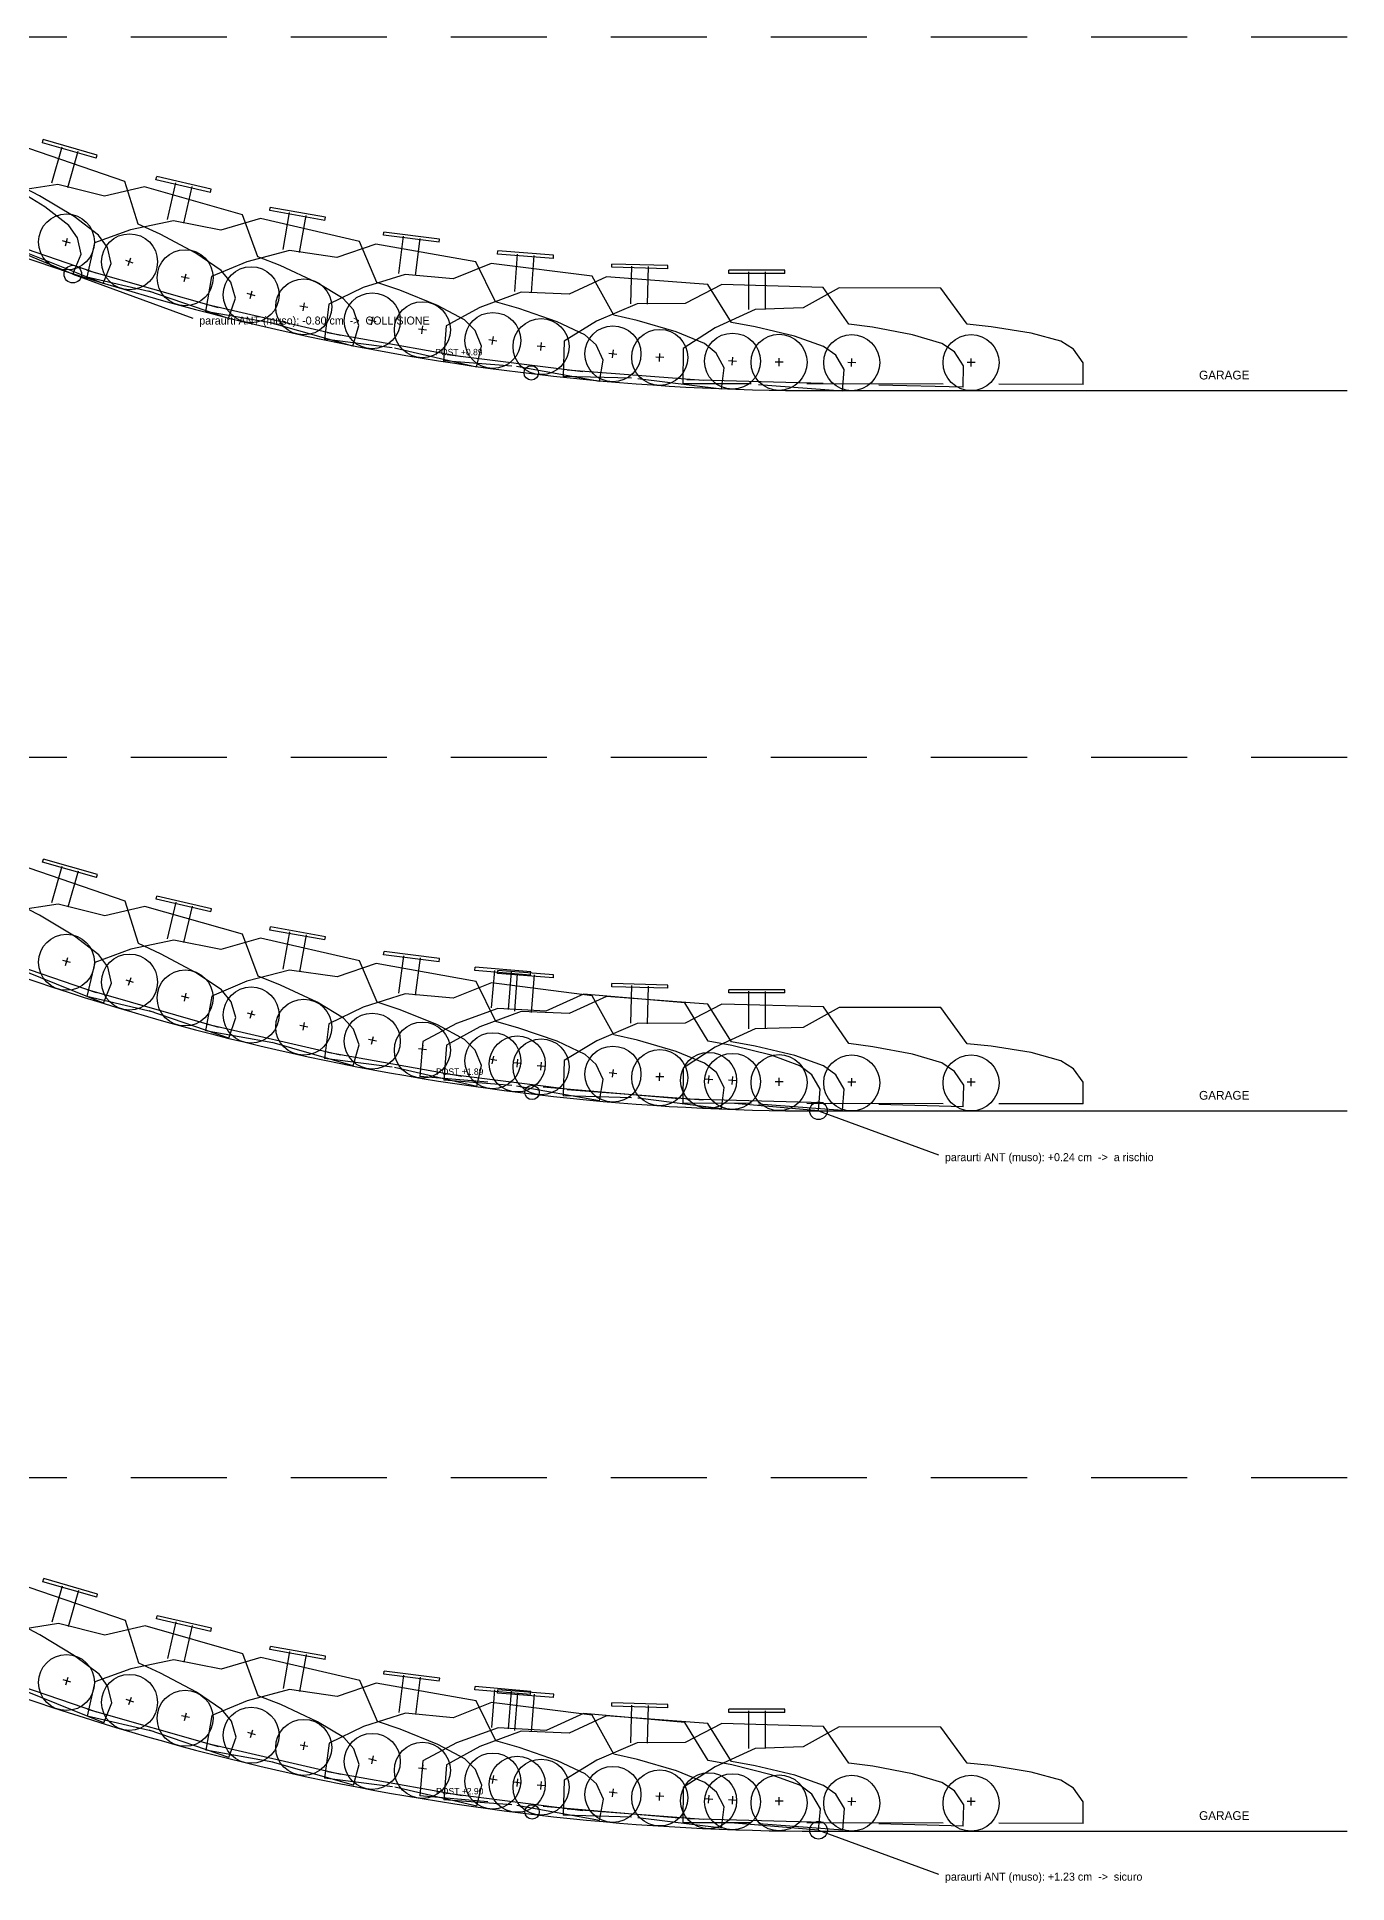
# Model space of a CAD drawing. Header units: centimetres. Extents: x -560 to 2360, y -1971 to 759.
# Drawn here: x 723 to 2360, y -1865 to 442 of the extents above; entities that cross this region are included whole.
import ezdxf

# ---------------------------------------------------------------- set-up
doc = ezdxf.new("R2010")
doc.units = ezdxf.units.CM
doc.header["$LTSCALE"] = 10
doc.linetypes.add('DASHED', pattern=[20, 12, -8])
for name, color, linetype in [('CARROZZERIA', 2, 'CONTINUOUS'), ('CRITICO', 1, 'CONTINUOUS'), ('RAMPA', 3, 'CONTINUOUS'), ('REF', 8, 'DASHED'), ('TESTO', 7, 'CONTINUOUS')]:
    doc.layers.add(name, color=color, linetype=linetype)

msp = doc.modelspace()

# ---------------------------------------------------------------- linework, layer by layer
at = {"layer": 'CARROZZERIA', "color": 1}
for p, q in [((832.61, 261.34), (712.48, 302.56)), ((729.5, 309.81), (730.6, 313.66)), ((796.81, 290.59), (729.5, 309.81)), ((797.91, 294.44), (730.6, 313.66)), ((741.19, 259.68), (754.09, 304.87)), ((761.38, 253.91), (774.29, 299.11)), ((796.81, 290.59), (797.91, 294.44)), ((732.34, 229.77), (689.32, 256.48)), ((748.88, 257.48), (694.49, 249.09)), ((725.67, 243.56), (698.98, 257.58)), ((807.13, 242.93), (748.88, 257.48)), ((857.26, 254.62), (807.13, 242.93)), ((849.22, 208.07), (832.61, 261.34)), ((979.38, 219.75), (857.26, 254.62)), ((871.42, 263.49), (872.31, 267.39)), ((939.63, 247.76), (871.42, 263.49)), ((940.53, 251.66), (872.31, 267.39)), ((885.67, 214.02), (896.23, 259.82)), ((906.13, 209.3), (916.69, 255.1)), ((769.04, 217.42), (725.67, 243.56)), ((939.63, 247.76), (940.53, 251.66)), ((762.6, 206.25), (732.34, 229.77)), ((799.6, 194.28), (769.04, 217.42)), ((893.46, 212.22), (839.57, 201.05)), ((876.62, 195.5), (849.22, 208.07)), ((952.38, 200.69), (893.46, 212.22)), ((1001.84, 214.94), (952.38, 200.69)), ((998.76, 167.42), (979.38, 219.75)), ((1125.6, 186.4), (1001.84, 214.94)), ((1013.51, 225.02), (1014.21, 228.96)), ((1082.43, 212.77), (1013.51, 225.02)), ((1083.13, 216.71), (1014.21, 228.96)), ((1030.26, 176.34), (1038.48, 222.61)), ((1050.93, 172.66), (1059.15, 218.94)), ((1082.43, 212.77), (1083.13, 216.71)), ((796.79, 146.77), (635.42, 202.13)), ((767.54, 145.62), (670.43, 186.33)), ((764.42, 184.41), (754.8, 187.15)), ((758.24, 180.97), (760.98, 190.59)), ((773.49, 190.84), (762.6, 206.25)), ((777.98, 170.52), (773.49, 190.84)), ((794.75, 184.7), (784.87, 141.82)), ((839.57, 201.05), (794.75, 184.7)), ((810.69, 179.02), (799.6, 194.28)), ((921.32, 171.7), (876.62, 195.5)), ((1147.64, 135.14), (1125.6, 186.4)), ((1155.79, 194.11), (1156.29, 198.08)), ((1225.24, 185.34), (1155.79, 194.11)), ((1225.74, 189.31), (1156.29, 198.08)), ((1174.96, 146.33), (1180.85, 192.96)), ((1195.79, 143.7), (1201.68, 190.33)), ((1225.24, 185.34), (1225.74, 189.31)), ((805.33, 133.73), (707.7, 173.17)), ((767.54, 145.62), (777.98, 170.52)), ((815.44, 158.76), (810.69, 179.02)), ((843.1, 159.42), (833.64, 162.67)), ((836.75, 156.32), (839.99, 165.77)), ((953.07, 150.24), (921.32, 171.7)), ((1038.13, 174.94), (984.88, 161.04)), ((1026.78, 156.3), (998.76, 167.42)), ((1097.56, 166.41), (1038.13, 174.94)), ((1146.24, 183.15), (1097.56, 166.41)), ((1271.28, 160.93), (1146.24, 183.15)), ((1298.24, 170.55), (1298.55, 174.54)), ((1368.04, 165.25), (1298.24, 170.55)), ((1368.35, 169.24), (1298.55, 174.54)), ((1319.76, 123.79), (1323.32, 170.65)), ((1340.7, 122.2), (1344.26, 169.06)), ((1368.04, 165.25), (1368.35, 169.24)), ((867.98, 122.66), (784.87, 141.82)), ((949.61, 103.45), (785.56, 150.29)), ((805.33, 133.73), (815.44, 158.76)), ((912.74, 140.05), (902.99, 142.29)), ((906.74, 136.3), (908.99, 146.04)), ((940.95, 142.44), (933.25, 99.12)), ((984.88, 161.04), (940.95, 142.44)), ((964.96, 135.59), (953.07, 150.24)), ((1072.66, 134.88), (1026.78, 156.3)), ((1182.89, 145.33), (1130.4, 128.78)), ((1242.67, 139.8), (1182.89, 145.33)), ((1290.45, 158.96), (1242.67, 139.8)), ((1295.9, 110.85), (1271.28, 160.93)), ((1416.45, 143.05), (1290.45, 158.96)), ((1434.48, 142.15), (1387.72, 120.63)), ((1443.55, 94.27), (1416.45, 143.05)), ((1561.12, 132.53), (1434.48, 142.15)), ((962.03, 90.08), (862.43, 124.25)), ((962.03, 90.08), (970.79, 115.61)), ((970.79, 115.61), (964.96, 135.59)), ((995.19, 118.52), (985.58, 121.26)), ((989.01, 115.08), (991.76, 124.7)), ((1105.5, 115.1), (1072.66, 134.88)), ((1130.4, 128.78), (1087.46, 108)), ((1176.2, 125.48), (1147.64, 135.14)), ((1223.12, 106.45), (1176.2, 125.48)), ((1327.74, 123.18), (1276.14, 104.04)), ((1387.72, 120.63), (1327.74, 123.18)), ((1590.61, 85.15), (1561.12, 132.53)), ((1017.23, 84.19), (933.25, 99.12)), ((1101.85, 68.73), (935.61, 107.06)), ((1061.05, 103.83), (1051.2, 105.58)), ((1055.25, 99.78), (1057, 109.63)), ((1087.46, 108), (1081.95, 64.34)), ((1118.14, 101.1), (1105.5, 115.1)), ((1125.01, 81.45), (1118.14, 101.1)), ((1256.93, 88.39), (1223.12, 106.45)), ((1276.14, 104.04), (1234.29, 81.14)), ((1324.91, 102.65), (1295.9, 110.85)), ((1372.74, 86.03), (1324.91, 102.65)), ((1472.94, 87.53), (1443.55, 94.27)), ((1117.59, 55.49), (1016.34, 84.4)), ((1253.53, 42.21), (1085.56, 72.05)), ((1117.59, 55.49), (1125.01, 81.45)), ((1146.6, 86.12), (1136.86, 88.37)), ((1140.6, 82.37), (1142.85, 92.12)), ((1209.35, 75.47), (1199.43, 76.72)), ((1203.76, 71.13), (1205.01, 81.05)), ((1234.29, 81.14), (1230.95, 37.27)), ((1270.27, 75.05), (1256.93, 88.39)), ((1278.15, 55.79), (1270.27, 75.05)), ((1407.42, 69.71), (1372.74, 86.03)), ((1421.42, 57.06), (1407.42, 69.71)), ((1521.54, 73.33), (1472.94, 87.53)), ((1556.99, 58.77), (1521.54, 73.33)), ((1620.3, 79.89), (1590.61, 85.15)), ((1669.55, 68.12), (1620.3, 79.89)), ((1166.58, 53.65), (1081.95, 64.34)), ((1272.08, 29.48), (1169.47, 53.14)), ((1272.08, 29.48), (1278.15, 55.79)), ((1297.34, 61.84), (1287.5, 63.59)), ((1291.55, 57.8), (1293.3, 67.64)), ((1357.64, 54.72), (1347.67, 55.48)), ((1352.27, 50.11), (1353.03, 60.08)), ((1430.26, 38.23), (1421.42, 57.06)), ((1447.45, 45.39), (1437.53, 46.64)), ((1441.87, 41.06), (1443.12, 50.98)), ((1571.62, 46.84), (1556.99, 58.77)), ((1581.39, 28.47), (1571.62, 46.84)), ((1705.69, 55.35), (1669.55, 68.12)), ((1720.88, 44.17), (1705.69, 55.35)), ((1316.01, 30.81), (1230.95, 37.27)), ((1404.68, 23.58), (1235.43, 44.96)), ((1425.54, 11.64), (1321.86, 30.06)), ((1555.32, 12.62), (1385.21, 25.55)), ((1425.54, 11.64), (1430.26, 38.23)), ((1578.01, 1.69), (1581.39, 28.47)), ((1596.95, 36.53), (1586.98, 37.29)), ((1591.58, 31.93), (1592.34, 41.9)), ((1731.56, 26.31), (1720.88, 44.17)), ((1729.51, -0.62), (1731.56, 26.31)), ((1578.01, 1.69), (1473.54, 14.88)), ((1729.51, -0.62), (1624.52, 7.36))]:
    msp.add_line(p, q, dxfattribs=at)
at = {"layer": 'CARROZZERIA', "color": 90}
for p, q in [((1441.03, 154.25), (1441.14, 158.25)), ((1511, 152.33), (1441.03, 154.25)), ((1511.11, 156.33), (1441.14, 158.25)), ((1464.78, 108.58), (1466.07, 155.57)), ((1485.78, 108.01), (1487.06, 154.99)), ((1511, 152.33), (1511.11, 156.33)), ((1587.25, 146.52), (1587.26, 150.52)), ((1657.25, 146.4), (1587.25, 146.52)), ((1657.26, 150.4), (1587.26, 150.52)), ((1612.17, 101.48), (1612.25, 148.48)), ((1633.17, 101.44), (1633.25, 148.44)), ((1657.25, 146.4), (1657.26, 150.4)), ((1578.48, 132.48), (1532.81, 108.72)), ((1705.43, 128.99), (1578.48, 132.48)), ((1725.22, 128.28), (1680.18, 103.36)), ((1737.19, 83.11), (1705.43, 128.99)), ((1852.22, 128.06), (1725.22, 128.28)), ((1885.14, 83.01), (1852.22, 128.06)), ((1472.78, 108.37), (1422.17, 86.75)), ((1532.81, 108.72), (1472.78, 108.37)), ((1620.17, 101.46), (1570.13, 78.55)), ((1680.18, 103.36), (1620.17, 101.46)), ((1422.17, 86.75), (1381.47, 61.85)), ((1570.13, 78.55), (1530.09, 52.62)), ((1767.09, 79.28), (1737.19, 83.11)), ((1816.86, 69.92), (1767.09, 79.28)), ((1853.57, 58.91), (1816.86, 69.92)), ((1915.14, 79.96), (1885.14, 83.01)), ((1965.12, 71.87), (1915.14, 79.96)), ((2002.11, 61.81), (1965.12, 71.87)), ((1381.47, 61.85), (1380.26, 17.87)), ((1500.82, 36.57), (1501.1, 46.57)), ((1530.09, 52.62), (1530.01, 8.62)), ((1869.29, 48.47), (1853.57, 58.91)), ((1880.82, 31.15), (1869.29, 48.47)), ((2018.09, 51.78), (2002.11, 61.81)), ((2030.06, 34.76), (2018.09, 51.78)), ((1505.96, 41.43), (1495.96, 41.7)), ((1655.06, 35.4), (1645.06, 35.42)), ((1650.05, 30.41), (1650.07, 40.41)), ((1745.87, 34.85), (1735.87, 35.12)), ((1740.73, 29.99), (1741.01, 39.98)), ((1880.08, 4.16), (1880.82, 31.15)), ((1895.06, 34.99), (1885.06, 35.01)), ((1890.05, 30), (1890.07, 40)), ((2030.01, 7.76), (2030.06, 34.76)), ((1465.53, 15.53), (1380.26, 17.87)), ((1615.31, 8.47), (1530.01, 8.62)), ((1705.44, 8.95), (1534.91, 13.63)), ((1855.31, 8.06), (1684.71, 8.35)), ((1880.08, 4.16), (1774.82, 7.05)), ((2030.01, 7.76), (1924.71, 7.94)), ((1441.05, -744.75), (1441.16, -740.75)), ((1511.03, -746.67), (1441.05, -744.75)), ((1511.14, -742.67), (1441.16, -740.75)), ((1464.81, -790.42), (1466.1, -743.43)), ((1485.8, -790.99), (1487.09, -744.01)), ((1511.03, -746.67), (1511.14, -742.67)), ((1587.25, -752.48), (1587.26, -748.48)), ((1657.25, -752.6), (1587.25, -752.48)), ((1657.26, -748.6), (1587.26, -748.48)), ((1612.17, -797.52), (1612.26, -750.52)), ((1633.17, -797.56), (1633.26, -750.56)), ((1657.25, -752.6), (1657.26, -748.6)), ((1578.51, -766.52), (1532.84, -790.28)), ((1705.46, -770.01), (1578.51, -766.52)), ((1725.22, -770.72), (1680.18, -795.64)), ((1737.21, -815.89), (1705.46, -770.01)), ((1852.22, -770.94), (1725.22, -770.72)), ((1885.14, -815.99), (1852.22, -770.94)), ((1472.81, -790.63), (1422.2, -812.26)), ((1532.84, -790.28), (1472.81, -790.63)), ((1620.17, -797.54), (1570.14, -820.45)), ((1680.18, -795.64), (1620.17, -797.54)), ((1422.2, -812.26), (1381.5, -837.15)), ((1570.14, -820.45), (1530.09, -846.38)), ((1767.12, -819.72), (1737.21, -815.89)), ((1816.88, -829.08), (1767.12, -819.72)), ((1853.6, -840.09), (1816.88, -829.08)), ((1915.14, -819.04), (1885.14, -815.99)), ((1965.12, -827.13), (1915.14, -819.04)), ((2002.11, -837.19), (1965.12, -827.13)), ((1381.5, -837.15), (1380.29, -881.13)), ((1500.85, -862.43), (1501.12, -852.43)), ((1530.09, -846.38), (1530.02, -890.38)), ((1869.31, -850.53), (1853.6, -840.09)), ((1880.84, -867.85), (1869.31, -850.53)), ((2018.09, -847.22), (2002.11, -837.19)), ((2030.06, -864.24), (2018.09, -847.22)), ((1505.99, -857.57), (1495.99, -857.3)), ((1655.06, -863.6), (1645.06, -863.58)), ((1650.05, -868.59), (1650.07, -858.59)), ((1745.9, -864.15), (1735.9, -863.88)), ((1740.76, -869.01), (1741.03, -859.02)), ((1880.1, -894.84), (1880.84, -867.85)), ((1895.06, -864.01), (1885.06, -863.99)), ((1890.05, -869), (1890.07, -859)), ((2030.01, -891.24), (2030.06, -864.24)), ((1465.56, -883.47), (1380.29, -881.13)), ((1615.32, -890.53), (1530.02, -890.38)), ((1705.47, -890.05), (1534.93, -885.37)), ((1855.32, -890.94), (1684.72, -890.65)), ((1880.1, -894.84), (1774.84, -891.95)), ((2030.01, -891.24), (1924.72, -891.06)), ((833.25, -1536.76), (713.13, -1495.55)), ((730.05, -1488.27), (731.15, -1484.42)), ((797.36, -1507.48), (730.05, -1488.27)), ((798.46, -1503.64), (731.15, -1484.42)), ((741.74, -1538.4), (754.64, -1493.21)), ((761.93, -1544.17), (774.83, -1498.97)), ((797.36, -1507.48), (798.46, -1503.64)), ((749.43, -1540.6), (695.04, -1548.99)), ((726.42, -1554.58), (699.73, -1540.56)), ((807.67, -1555.15), (749.43, -1540.6)), ((857.81, -1543.46), (807.67, -1555.15)), ((849.87, -1590.04), (833.25, -1536.76)), ((979.93, -1578.33), (857.81, -1543.46)), ((871.87, -1534.56), (872.76, -1530.67)), ((940.08, -1550.29), (871.87, -1534.56)), ((940.97, -1546.39), (872.76, -1530.67)), ((886.12, -1584.03), (896.68, -1538.23)), ((906.58, -1588.75), (917.14, -1542.95)), ((769.79, -1580.73), (726.42, -1554.58)), ((940.08, -1550.29), (940.97, -1546.39)), ((800.35, -1603.86), (769.79, -1580.73)), ((893.91, -1585.83), (840.02, -1597.01)), ((877.27, -1602.61), (849.87, -1590.04)), ((952.83, -1597.36), (893.91, -1585.83)), ((1002.29, -1583.11), (952.83, -1597.36)), ((999.31, -1630.66), (979.93, -1578.33)), ((1126.04, -1611.65), (1002.29, -1583.11)), ((1013.86, -1573.01), (1014.56, -1569.08)), ((1082.78, -1585.26), (1013.86, -1573.01)), ((1083.48, -1581.32), (1014.56, -1569.08)), ((1030.61, -1621.69), (1038.83, -1575.42)), ((1051.28, -1625.37), (1059.5, -1579.09)), ((1082.78, -1585.26), (1083.48, -1581.32)), ((797.44, -1651.34), (636.07, -1595.98)), ((764.97, -1613.67), (755.35, -1610.92)), ((758.79, -1617.1), (761.53, -1607.49)), ((795.2, -1613.35), (785.32, -1656.23)), ((840.02, -1597.01), (795.2, -1613.35)), ((811.43, -1619.13), (800.35, -1603.86)), ((921.97, -1626.4), (877.27, -1602.61)), ((1148.09, -1662.91), (1126.04, -1611.65)), ((1156.04, -1603.9), (1156.54, -1599.94)), ((1225.49, -1612.68), (1156.04, -1603.9)), ((1225.99, -1608.71), (1156.54, -1599.94)), ((1175.21, -1651.68), (1181.1, -1605.05)), ((1196.04, -1654.31), (1201.93, -1607.68)), ((1225.49, -1612.68), (1225.99, -1608.71)), ((806.08, -1664.42), (708.45, -1624.98)), ((816.19, -1639.38), (811.43, -1619.13)), ((843.75, -1638.69), (834.29, -1635.44)), ((837.4, -1641.79), (840.64, -1632.33)), ((953.72, -1647.87), (921.97, -1626.4)), ((985.23, -1636.99), (941.3, -1655.59)), ((1038.48, -1623.09), (985.23, -1636.99)), ((1027.33, -1641.78), (999.31, -1630.66)), ((1097.91, -1631.62), (1038.48, -1623.09)), ((1146.59, -1614.88), (1097.91, -1631.62)), ((1271.63, -1637.1), (1146.59, -1614.88)), ((1269.91, -1623.32), (1270.25, -1619.34)), ((1339.65, -1629.32), (1269.91, -1623.32)), ((1340, -1625.33), (1270.25, -1619.34)), ((1296.25, -1687.18), (1271.63, -1637.1)), ((1290.96, -1670.3), (1294.99, -1623.47)), ((1298.4, -1627.45), (1298.7, -1623.46)), ((1368.19, -1632.76), (1298.4, -1627.45)), ((1368.5, -1628.77), (1298.7, -1623.46)), ((1311.89, -1672.1), (1315.91, -1625.27)), ((1319.91, -1674.22), (1323.47, -1627.35)), ((1339.65, -1629.32), (1340, -1625.33)), ((1340.85, -1675.81), (1344.41, -1628.94)), ((1368.19, -1632.76), (1368.5, -1628.77)), ((868.43, -1675.39), (785.32, -1656.23)), ((950.16, -1694.62), (786.11, -1647.79)), ((806.08, -1664.42), (816.19, -1639.38)), ((913.19, -1658), (903.44, -1655.76)), ((907.19, -1661.75), (909.44, -1652.01)), ((941.3, -1655.59), (933.6, -1698.91)), ((965.61, -1662.52), (953.72, -1647.87)), ((1073.21, -1663.2), (1027.33, -1641.78)), ((1183.14, -1652.68), (1130.66, -1669.24)), ((1242.92, -1658.22), (1183.14, -1652.68)), ((1290.7, -1639.06), (1242.92, -1658.22)), ((1416.7, -1654.97), (1290.7, -1639.06)), ((1405.86, -1653.08), (1358.89, -1674.13)), ((1434.63, -1655.86), (1387.87, -1677.38)), ((1532.39, -1663.96), (1405.86, -1653.08)), ((1443.8, -1703.75), (1416.7, -1654.97)), ((1561.27, -1665.48), (1434.63, -1655.86)), ((1441.08, -1643.75), (1441.19, -1639.75)), ((1511.06, -1645.67), (1441.08, -1643.75)), ((1511.17, -1641.67), (1441.19, -1639.75)), ((1464.84, -1689.42), (1466.13, -1642.43)), ((1485.83, -1689.99), (1487.12, -1643.01)), ((1511.06, -1645.67), (1511.17, -1641.67)), ((1587.25, -1651.48), (1587.26, -1647.48)), ((1657.25, -1651.6), (1587.25, -1651.48)), ((1657.26, -1647.6), (1587.26, -1647.48)), ((1612.18, -1696.52), (1612.26, -1649.52)), ((1633.18, -1696.56), (1633.26, -1649.56)), ((1657.25, -1651.6), (1657.26, -1647.6)), ((962.68, -1708.03), (863.08, -1673.86)), ((962.68, -1708.03), (971.44, -1682.49)), ((971.44, -1682.49), (965.61, -1662.52)), ((995.74, -1679.56), (986.13, -1676.81)), ((989.56, -1682.99), (992.31, -1673.38)), ((1106.05, -1682.97), (1073.21, -1663.2)), ((1130.66, -1669.24), (1087.71, -1690.02)), ((1118.68, -1696.98), (1106.05, -1682.97)), ((1176.65, -1672.58), (1148.09, -1662.91)), ((1223.57, -1691.61), (1176.65, -1672.58)), ((1298.93, -1670.98), (1247.15, -1689.62)), ((1327.89, -1674.82), (1276.29, -1693.97)), ((1358.89, -1674.13), (1298.93, -1670.98)), ((1387.87, -1677.38), (1327.89, -1674.82)), ((1561.42, -1711.62), (1532.39, -1663.96)), ((1578.54, -1665.52), (1532.87, -1689.28)), ((1590.76, -1712.85), (1561.27, -1665.48)), ((1705.49, -1669.01), (1578.54, -1665.52)), ((1725.22, -1669.72), (1680.18, -1694.64)), ((1737.24, -1714.89), (1705.49, -1669.01)), ((1852.22, -1669.94), (1725.22, -1669.72)), ((1885.15, -1714.99), (1852.22, -1669.94)), ((1017.58, -1713.84), (933.6, -1698.91)), ((1102.3, -1729.32), (936.06, -1690.99)), ((1061.4, -1694.2), (1051.55, -1692.45)), ((1055.6, -1698.25), (1057.35, -1688.4)), ((1087.71, -1690.02), (1082.2, -1733.67)), ((1125.56, -1716.62), (1118.68, -1696.98)), ((1141.05, -1715.68), (1143.3, -1705.94)), ((1247.15, -1689.62), (1205.07, -1712.09)), ((1257.38, -1709.66), (1223.57, -1691.61)), ((1276.29, -1693.97), (1234.44, -1716.86)), ((1325.26, -1695.38), (1296.25, -1687.18)), ((1373.09, -1712), (1325.26, -1695.38)), ((1472.84, -1689.64), (1422.22, -1711.26)), ((1473.19, -1710.49), (1443.8, -1703.75)), ((1532.87, -1689.28), (1472.84, -1689.64)), ((1620.18, -1696.54), (1570.14, -1719.45)), ((1680.18, -1694.64), (1620.18, -1696.54)), ((1118.14, -1742.59), (1016.89, -1713.68)), ((1253.88, -1755.82), (1085.91, -1725.98)), ((1118.14, -1742.59), (1125.56, -1716.62)), ((1147.05, -1711.93), (1137.3, -1709.68)), ((1209.6, -1722.55), (1199.68, -1721.3)), ((1205.07, -1712.09), (1201.3, -1755.93)), ((1204.01, -1726.88), (1205.26, -1716.96)), ((1234.44, -1716.86), (1231.1, -1760.74)), ((1270.72, -1723), (1257.38, -1709.66)), ((1278.6, -1742.26), (1270.72, -1723)), ((1407.77, -1728.32), (1373.09, -1712)), ((1422.22, -1711.26), (1381.53, -1736.15)), ((1421.77, -1740.97), (1407.77, -1728.32)), ((1521.79, -1724.69), (1473.19, -1710.49)), ((1557.25, -1739.25), (1521.79, -1724.69)), ((1570.14, -1719.45), (1530.09, -1745.38)), ((1591.05, -1717.18), (1561.42, -1711.62)), ((1620.45, -1718.12), (1590.76, -1712.85)), ((1640.18, -1729.43), (1591.05, -1717.18)), ((1669.7, -1729.88), (1620.45, -1718.12)), ((1676.19, -1742.57), (1640.18, -1729.43)), ((1705.84, -1742.66), (1669.7, -1729.88)), ((1767.15, -1718.72), (1737.24, -1714.89)), ((1816.91, -1728.08), (1767.15, -1718.72)), ((1853.62, -1739.1), (1816.91, -1728.08)), ((1915.14, -1718.04), (1885.15, -1714.99)), ((1965.13, -1726.13), (1915.14, -1718.04)), ((2002.11, -1736.19), (1965.13, -1726.13)), ((1166.83, -1744.36), (1082.2, -1733.67)), ((1272.53, -1768.57), (1169.92, -1744.91)), ((1404.93, -1774.44), (1235.68, -1753.06)), ((1272.53, -1768.57), (1278.6, -1742.26)), ((1297.69, -1736.19), (1287.85, -1734.44)), ((1291.9, -1740.23), (1293.65, -1730.39)), ((1328.15, -1739.74), (1318.19, -1738.88)), ((1322.74, -1744.29), (1323.6, -1734.33)), ((1357.79, -1743.29), (1347.82, -1742.53)), ((1352.42, -1747.89), (1353.18, -1737.92)), ((1381.53, -1736.15), (1380.32, -1780.13)), ((1430.61, -1759.8), (1421.77, -1740.97)), ((1447.71, -1752.63), (1437.78, -1751.37)), ((1442.12, -1756.96), (1443.37, -1747.04)), ((1500.88, -1761.43), (1501.15, -1751.43)), ((1530.09, -1745.38), (1530.02, -1789.38)), ((1571.87, -1751.17), (1557.25, -1739.25)), ((1581.64, -1769.54), (1571.87, -1751.17)), ((1691.27, -1753.9), (1676.19, -1742.57)), ((1721.03, -1753.84), (1705.84, -1742.66)), ((1869.34, -1749.53), (1853.62, -1739.1)), ((1880.87, -1766.85), (1869.34, -1749.53)), ((2018.09, -1746.22), (2002.11, -1736.19)), ((2030.06, -1763.24), (2018.09, -1746.22)), ((1286.28, -1763.24), (1201.3, -1755.93)), ((1316.16, -1767.2), (1231.1, -1760.74)), ((1425.89, -1786.39), (1322.21, -1767.97)), ((1525.4, -1783.8), (1355.43, -1769.18)), ((1555.47, -1785.39), (1385.36, -1772.46)), ((1425.89, -1786.39), (1430.61, -1759.8)), ((1506.01, -1756.57), (1496.02, -1756.3)), ((1567.27, -1760.3), (1557.31, -1759.44)), ((1561.86, -1764.85), (1562.72, -1754.89)), ((1578.26, -1796.33), (1581.64, -1769.54)), ((1597.1, -1761.47), (1587.13, -1760.71)), ((1591.73, -1766.08), (1592.49, -1756.11)), ((1655.06, -1762.6), (1645.06, -1762.58)), ((1650.05, -1767.59), (1650.07, -1757.59)), ((1701.77, -1771.87), (1691.27, -1753.9)), ((1699.46, -1798.77), (1701.77, -1771.87)), ((1731.71, -1771.7), (1721.03, -1753.84)), ((1729.67, -1798.62), (1731.71, -1771.7)), ((1745.92, -1763.15), (1735.93, -1762.88)), ((1740.79, -1768.01), (1741.06, -1758.02)), ((1880.13, -1793.84), (1880.87, -1766.85)), ((1895.06, -1763.01), (1885.06, -1762.99)), ((1890.05, -1768), (1890.07, -1758)), ((2030.02, -1790.24), (2030.06, -1763.24)), ((1465.59, -1782.47), (1380.32, -1780.13)), ((1578.26, -1796.33), (1473.79, -1783.13)), ((1615.32, -1789.53), (1530.02, -1789.38)), ((1705.5, -1789.05), (1534.96, -1784.37)), ((1699.46, -1798.77), (1594.55, -1789.75)), ((1729.67, -1798.62), (1624.67, -1790.64)), ((1855.32, -1789.94), (1684.72, -1789.65)), ((1880.13, -1793.84), (1774.87, -1790.96)), ((2030.02, -1790.24), (1924.72, -1790.06))]:
    msp.add_line(p, q, dxfattribs=at)
at = {"layer": 'CARROZZERIA', "color": 30}
for p, q in [((832.93, -637.71), (712.8, -596.5)), ((729.78, -589.23), (730.88, -585.38)), ((797.09, -608.45), (729.78, -589.23)), ((798.19, -604.6), (730.88, -585.38)), ((741.46, -639.36), (754.37, -594.17)), ((761.66, -645.13), (774.56, -599.93)), ((797.09, -608.45), (798.19, -604.6)), ((749.16, -641.56), (694.76, -649.95)), ((726.05, -655.51), (699.36, -641.49)), ((807.4, -656.11), (749.16, -641.56)), ((857.53, -644.42), (807.4, -656.11)), ((849.54, -690.98), (832.93, -637.71)), ((979.65, -679.29), (857.53, -644.42)), ((871.64, -635.54), (872.54, -631.64)), ((939.85, -651.27), (871.64, -635.54)), ((940.75, -647.37), (872.54, -631.64)), ((885.89, -685), (896.45, -639.21)), ((906.35, -689.72), (916.91, -643.93)), ((769.41, -681.66), (726.05, -655.51)), ((939.85, -651.27), (940.75, -647.37)), ((799.97, -704.79), (769.41, -681.66)), ((893.69, -686.8), (839.8, -697.98)), ((876.94, -703.56), (849.54, -690.98)), ((952.6, -698.34), (893.69, -686.8)), ((1002.07, -684.09), (952.6, -698.34)), ((999.03, -731.62), (979.65, -679.29)), ((1125.82, -712.62), (1002.07, -684.09)), ((1013.69, -674), (1014.39, -670.06)), ((1082.61, -686.24), (1013.69, -674)), ((1083.31, -682.31), (1014.39, -670.06)), ((1030.43, -722.68), (1038.65, -676.4)), ((1051.11, -726.35), (1059.33, -680.08)), ((1082.61, -686.24), (1083.31, -682.31)), ((797.11, -752.29), (635.74, -696.93)), ((764.69, -714.63), (755.08, -711.89)), ((758.51, -718.07), (761.26, -708.45)), ((794.98, -714.33), (785.09, -757.2)), ((839.8, -697.98), (794.98, -714.33)), ((811.06, -720.05), (799.97, -704.79)), ((921.64, -727.35), (876.94, -703.56)), ((1147.87, -763.89), (1125.82, -712.62)), ((1155.92, -704.9), (1156.42, -700.93)), ((1225.37, -713.67), (1155.92, -704.9)), ((1225.87, -709.7), (1156.42, -700.93)), ((1175.08, -752.67), (1180.97, -706.05)), ((1195.92, -755.31), (1201.81, -708.68)), ((1225.37, -713.67), (1225.87, -709.7)), ((805.7, -765.35), (708.07, -725.9)), ((815.82, -740.31), (811.06, -720.05)), ((843.42, -739.63), (833.96, -736.39)), ((837.07, -742.74), (840.32, -733.28)), ((953.4, -748.81), (921.64, -727.35)), ((985.05, -737.98), (941.12, -756.58)), ((1038.31, -724.08), (985.05, -737.98)), ((1027.06, -742.74), (999.03, -731.62)), ((1097.73, -732.61), (1038.31, -724.08)), ((1146.41, -715.86), (1097.73, -732.61)), ((1271.45, -738.08), (1146.41, -715.86)), ((1269.83, -724.32), (1270.17, -720.33)), ((1339.57, -730.32), (1269.83, -724.32)), ((1339.91, -726.33), (1270.17, -720.33)), ((1296.07, -788.16), (1271.45, -738.08)), ((1290.88, -771.29), (1294.9, -724.47)), ((1298.32, -728.45), (1298.62, -724.46)), ((1368.12, -733.75), (1298.32, -728.45)), ((1368.42, -729.77), (1298.62, -724.46)), ((1311.8, -773.09), (1315.83, -726.27)), ((1319.84, -775.21), (1323.4, -728.35)), ((1339.57, -730.32), (1339.91, -726.33)), ((1340.78, -776.81), (1344.34, -729.94)), ((1368.12, -733.75), (1368.42, -729.77)), ((868.21, -776.37), (785.09, -757.2)), ((949.88, -795.58), (785.84, -748.75)), ((805.7, -765.35), (815.82, -740.31)), ((912.96, -758.98), (903.22, -756.73)), ((906.97, -762.73), (909.21, -752.98)), ((941.12, -756.58), (933.43, -799.9)), ((965.28, -763.47), (953.4, -748.81)), ((1072.94, -764.16), (1027.06, -742.74)), ((1183.02, -753.68), (1130.53, -770.23)), ((1242.8, -759.21), (1183.02, -753.68)), ((1290.57, -740.05), (1242.8, -759.21)), ((1416.57, -755.96), (1290.57, -740.05)), ((1405.78, -754.07), (1358.8, -775.13)), ((1434.56, -756.85), (1387.79, -778.37)), ((1532.31, -764.96), (1405.78, -754.07)), ((1443.67, -804.74), (1416.57, -755.96)), ((1561.19, -766.48), (1434.56, -756.85)), ((962.36, -808.98), (862.75, -774.81)), ((962.36, -808.98), (971.12, -783.44)), ((971.12, -783.44), (965.28, -763.47)), ((995.47, -780.52), (985.85, -777.78)), ((989.29, -783.96), (992.03, -774.34)), ((1105.77, -783.93), (1072.94, -764.16)), ((1130.53, -770.23), (1087.59, -791.01)), ((1118.41, -797.94), (1105.77, -783.93)), ((1176.42, -773.55), (1147.87, -763.89)), ((1223.35, -792.58), (1176.42, -773.55)), ((1298.85, -771.98), (1247.06, -790.61)), ((1327.81, -775.82), (1276.22, -794.97)), ((1358.8, -775.13), (1298.85, -771.98)), ((1387.79, -778.37), (1327.81, -775.82)), ((1561.33, -812.62), (1532.31, -764.96)), ((1590.69, -813.85), (1561.19, -766.48)), ((1017.41, -814.82), (933.43, -799.9)), ((1102.07, -830.29), (935.83, -791.96)), ((1061.22, -795.18), (1051.38, -793.43)), ((1055.42, -799.23), (1057.17, -789.39)), ((1087.59, -791.01), (1082.07, -834.67)), ((1125.28, -817.58), (1118.41, -797.94)), ((1140.83, -816.65), (1143.08, -806.91)), ((1247.06, -790.61), (1204.98, -813.09)), ((1257.15, -810.64), (1223.35, -792.58)), ((1276.22, -794.97), (1234.36, -817.86)), ((1325.08, -796.36), (1296.07, -788.16)), ((1372.91, -812.99), (1325.08, -796.36)), ((1473.06, -811.48), (1443.67, -804.74)), ((1117.87, -843.55), (1016.62, -814.64)), ((1253.71, -856.81), (1085.74, -826.96)), ((1117.87, -843.55), (1125.28, -817.58)), ((1146.82, -812.91), (1137.08, -810.66)), ((1209.47, -823.54), (1199.55, -822.29)), ((1204.98, -813.09), (1201.21, -856.93)), ((1203.88, -827.88), (1205.14, -817.96)), ((1234.36, -817.86), (1231.03, -861.73)), ((1270.5, -823.98), (1257.15, -810.64)), ((1278.37, -843.24), (1270.5, -823.98)), ((1407.59, -829.31), (1372.91, -812.99)), ((1421.6, -841.95), (1407.59, -829.31)), ((1521.66, -825.68), (1473.06, -811.48)), ((1557.12, -840.24), (1521.66, -825.68)), ((1590.97, -818.18), (1561.33, -812.62)), ((1620.38, -819.11), (1590.69, -813.85)), ((1640.1, -830.43), (1590.97, -818.18)), ((1669.63, -830.88), (1620.38, -819.11)), ((1676.1, -843.56), (1640.1, -830.43)), ((1166.7, -845.36), (1082.07, -834.67)), ((1272.31, -869.55), (1169.7, -845.89)), ((1272.31, -869.55), (1278.37, -843.24)), ((1297.52, -837.17), (1287.67, -835.42)), ((1291.72, -841.22), (1293.47, -831.37)), ((1328.07, -840.74), (1318.1, -839.88)), ((1322.66, -845.29), (1323.51, -835.33)), ((1357.71, -844.28), (1347.74, -843.53)), ((1352.35, -848.89), (1353.11, -838.92)), ((1430.44, -860.79), (1421.6, -841.95)), ((1447.58, -853.62), (1437.66, -852.36)), ((1441.99, -857.95), (1443.25, -848.03)), ((1571.74, -852.16), (1557.12, -840.24)), ((1581.52, -870.53), (1571.74, -852.16)), ((1705.76, -843.65), (1669.63, -830.88)), ((1691.19, -854.9), (1676.1, -843.56)), ((1720.96, -854.84), (1705.76, -843.65)), ((1286.2, -864.24), (1201.21, -856.93)), ((1316.08, -868.2), (1231.03, -861.73)), ((1404.81, -875.43), (1235.55, -854.05)), ((1425.71, -887.37), (1322.04, -868.95)), ((1525.32, -884.8), (1355.34, -870.18)), ((1555.39, -886.38), (1385.28, -873.46)), ((1425.71, -887.37), (1430.44, -860.79)), ((1567.18, -861.3), (1557.22, -860.44)), ((1561.77, -865.85), (1562.63, -855.89)), ((1578.13, -897.32), (1581.52, -870.53)), ((1597.02, -862.47), (1587.05, -861.71)), ((1591.66, -867.07), (1592.42, -857.1)), ((1701.69, -872.86), (1691.19, -854.9)), ((1699.37, -899.76), (1701.69, -872.86)), ((1731.64, -872.7), (1720.96, -854.84)), ((1729.59, -899.62), (1731.64, -872.7)), ((1578.13, -897.32), (1473.66, -884.13)), ((1699.37, -899.76), (1594.46, -890.74)), ((1729.59, -899.62), (1624.59, -891.64))]:
    msp.add_line(p, q, dxfattribs=at)
at = {"layer": 'CARROZZERIA', "color": 1}
for centre in [(759.61, 185.78), (838.37, 161.04), (907.86, 141.17), (990.39, 119.89), (1056.12, 104.71), (1141.73, 87.24), (1204.39, 76.09), (1292.42, 62.72), (1352.65, 55.1), (1442.49, 46.02), (1591.96, 36.91)]:
    msp.add_circle(centre, 35, dxfattribs=at)
at = {"layer": 'CARROZZERIA', "color": 90}
for centre in [(1500.96, 41.57), (1650.06, 35.41), (1740.87, 34.99), (1890.06, 35), (1500.96, -858.43), (1650.06, -864.59), (1740.87, -865.01), (1890.06, -865), (759.61, -1614.22), (838.37, -1638.96), (907.86, -1658.83), (990.39, -1680.11), (1056.12, -1695.29), (1141.73, -1712.76), (1204.39, -1723.91), (1292.42, -1737.28), (1323, -1741.3), (1352.65, -1744.9), (1442.49, -1753.98), (1500.96, -1758.43), (1562.12, -1761.87), (1591.96, -1763.09), (1650.06, -1764.59), (1740.87, -1765.01), (1890.06, -1765)]:
    msp.add_circle(centre, 35, dxfattribs=at)
at = {"layer": 'CARROZZERIA', "color": 30}
for centre in [(759.61, -714.22), (838.37, -738.96), (907.86, -758.83), (990.39, -780.11), (1056.12, -795.29), (1141.73, -812.76), (1204.39, -823.91), (1292.42, -837.28), (1323, -841.3), (1352.65, -844.9), (1442.49, -853.98), (1562.12, -861.87), (1591.96, -863.09)]:
    msp.add_circle(centre, 35, dxfattribs=at)
at = {"layer": 'CRITICO', "color": 1}
for q in [(767.54, 146.42), (917.54, 90.62)]:
    msp.add_line((767.54, 145.62), q, dxfattribs=at)
at = {"layer": 'CRITICO', "color": 30}
for q in [(1699.37, -900), (1849.37, -954.76)]:
    msp.add_line((1699.37, -899.76), q, dxfattribs=at)
at = {"layer": 'CRITICO', "color": 90}
for q in [(1699.46, -1800), (1849.46, -1853.77)]:
    msp.add_line((1699.46, -1798.77), q, dxfattribs=at)
at = {"layer": 'CRITICO', "color": 1}
msp.add_circle((767.54, 145.62), 11, dxfattribs=at)
at = {"layer": 'RAMPA'}
for p, q in [((1700, 0), (2360, 0)), ((1700, -900), (2360, -900)), ((1700, -1800), (2360, -1800))]:
    msp.add_line(p, q, dxfattribs=at)
for centre in [(1700, 3042.37), (1700, 2142.37), (1700, 1242.37)]:
    msp.add_arc(centre, 3042.37, 245, 270, dxfattribs=at)
at = {"layer": 'REF', "color": 8}
for p, q in [((-560, 442), (2360, 442)), ((-560, -458), (2360, -458)), ((-560, -1358), (2360, -1358))]:
    msp.add_line(p, q, dxfattribs=at)
at = {"layer": 'TESTO', "color": 30}
for centre, radius in [((1340.41, 22.22), 9), ((1699.37, -899.76), 11)]:
    msp.add_circle(centre, radius, dxfattribs=at)
at = {"layer": 'TESTO', "color": 90}
for centre, radius in [((1341.44, -876.9), 9), ((1341.48, -1775.9), 9), ((1699.46, -1798.77), 11)]:
    msp.add_circle(centre, radius, dxfattribs=at)

# ---------------------------------------------------------------- texts
at = {"layer": 'CRITICO', "color": 1}
msp.add_text('paraurti ANT (muso): -0.80 cm  ->  COLLISIONE', height=10, dxfattribs=at).set_placement((925.54, 82.62))
at = {"layer": 'CRITICO', "color": 30}
msp.add_text('paraurti ANT (muso): +0.24 cm  ->  a rischio', height=10, dxfattribs=at).set_placement((1857.37, -962.76))
at = {"layer": 'CRITICO', "color": 90}
msp.add_text('paraurti ANT (muso): +1.23 cm  ->  sicuro', height=10, dxfattribs=at).set_placement((1857.46, -1861.77))
at = {"layer": 'TESTO', "color": 30}
msp.add_text('POST +0.89', height=8, dxfattribs=at).set_placement((1220.41, 44.22))
at = {"layer": 'TESTO'}
for p in [(2175, 14), (2175, -886), (2175, -1786)]:
    msp.add_text('GARAGE', height=11, dxfattribs=at).set_placement(p)
at = {"layer": 'TESTO', "color": 90}
for s, p in [('POST +1.89', (1221.44, -854.9)), ('POST +2.90', (1221.48, -1753.9))]:
    msp.add_text(s, height=8, dxfattribs=at).set_placement(p)

doc.saveas('drawing.dxf')
